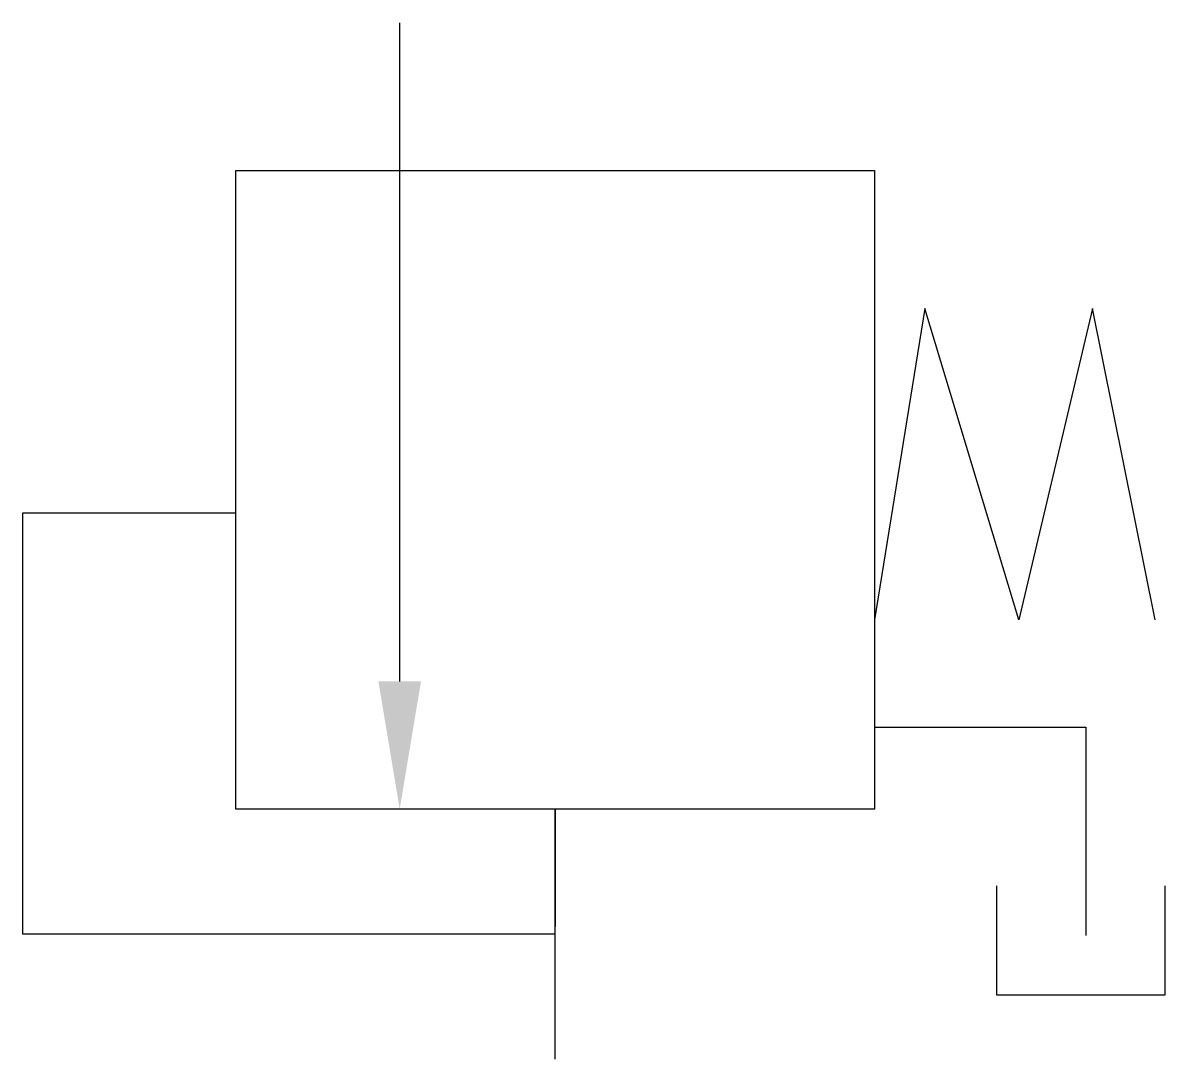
# Model space of a CAD drawing. Extents: x -5.2 to 10.5, y -17.2 to -3.
import ezdxf

# ---------------------------------------------------------------- set-up
doc = ezdxf.new("R2010")
doc.units = 0
doc.linetypes.add('DASHED', pattern=[0])
doc.layers.add('2', color=1, linetype='CONTINUOUS')

msp = doc.modelspace()

# ---------------------------------------------------------------- linework, layer by layer
at = {"layer": '2', "color": 0}
for p, q in [((0, -5.056), (0, -3.036)), ((0, -12.054), (0, -5.056)), ((7.193, -6.948), (6.505, -11.211)), ((8.478, -11.211), (7.193, -6.948)), ((9.487, -6.948), (8.478, -11.211)), ((10.346, -11.211), (9.487, -6.948)), ((6.505, -12.681), (9.396, -12.681)), ((9.396, -12.681), (9.396, -15.532)), ((2.131, -13.804), (2.131, -15.41)), ((8.174, -14.853), (8.174, -16.347)), ((10.483, -16.347), (10.483, -14.853)), ((8.174, -16.347), (10.483, -16.347))]:
    msp.add_line(p, q, dxfattribs=at)
at = {"layer": '2', "color": 0, "linetype": 'DASHED'}
for p, q in [((-5.161, -9.745), (-2.243, -9.745)), ((-5.161, -15.515), (-5.161, -9.745)), ((2.131, -17.227), (2.131, -13.804)), ((2.131, -15.515), (-5.161, -15.515))]:
    msp.add_line(p, q, dxfattribs=at)
at = {"layer": '2', "color": 0}
msp.add_lwpolyline([(-2.243, -13.804), (-2.243, -5.056), (6.505, -5.056), (6.505, -13.804)], close=True, dxfattribs=at)
msp.add_solid([(0.292, -12.054), (-0.292, -12.054), (0, -13.804)], dxfattribs=at)

doc.saveas('drawing.dxf')
